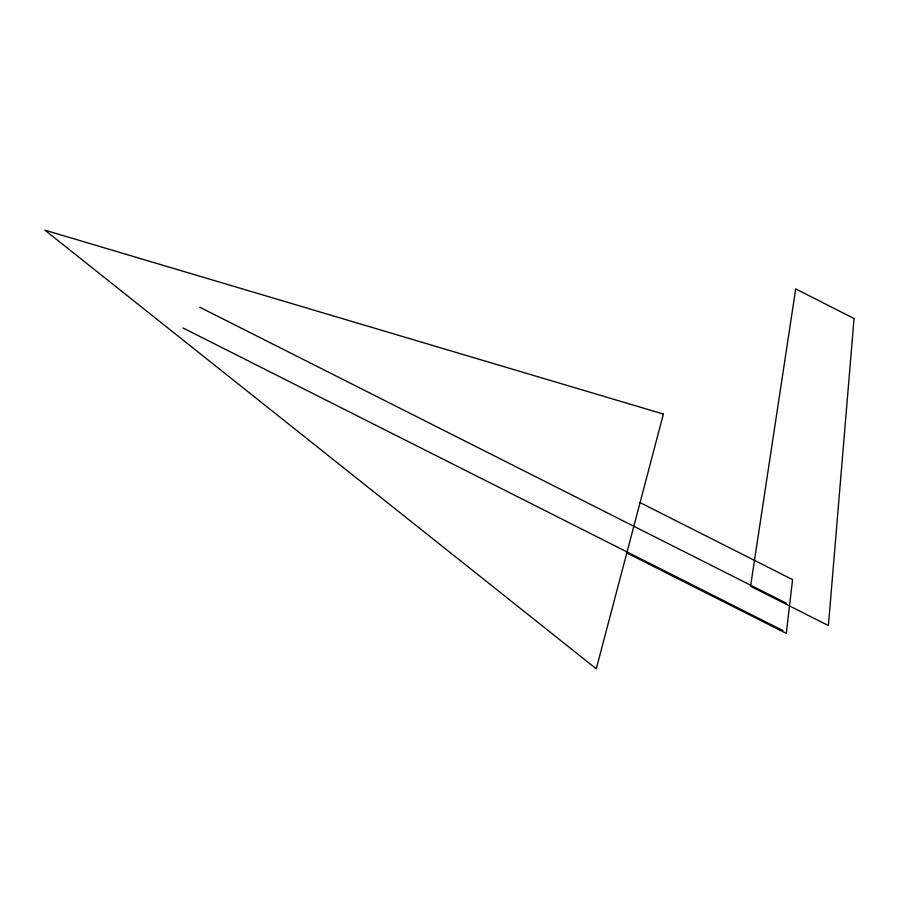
<?xml version="1.0" encoding="UTF-8"?>
<svg xmlns="http://www.w3.org/2000/svg" width="899" height="899" viewBox="0 0 899 899"><rect width="100%" height="100%" fill="white"/><g stroke="black" fill="none" stroke-linecap="round" stroke-linejoin="round"><path stroke-width="1.35" d="M183.025 327.978L782.962 630.581M626.794 552.964L786.277 633.402L792.57 579.619L640.054 502.62M199.758 307.2L786.254 603.173M854.05 318.516L828.406 625.547L750.553 586.26L795.705 288.905L854.05 318.516M663.395 414.057L596.273 668.811L44.95 230.189L663.395 414.057"/></g></svg>
